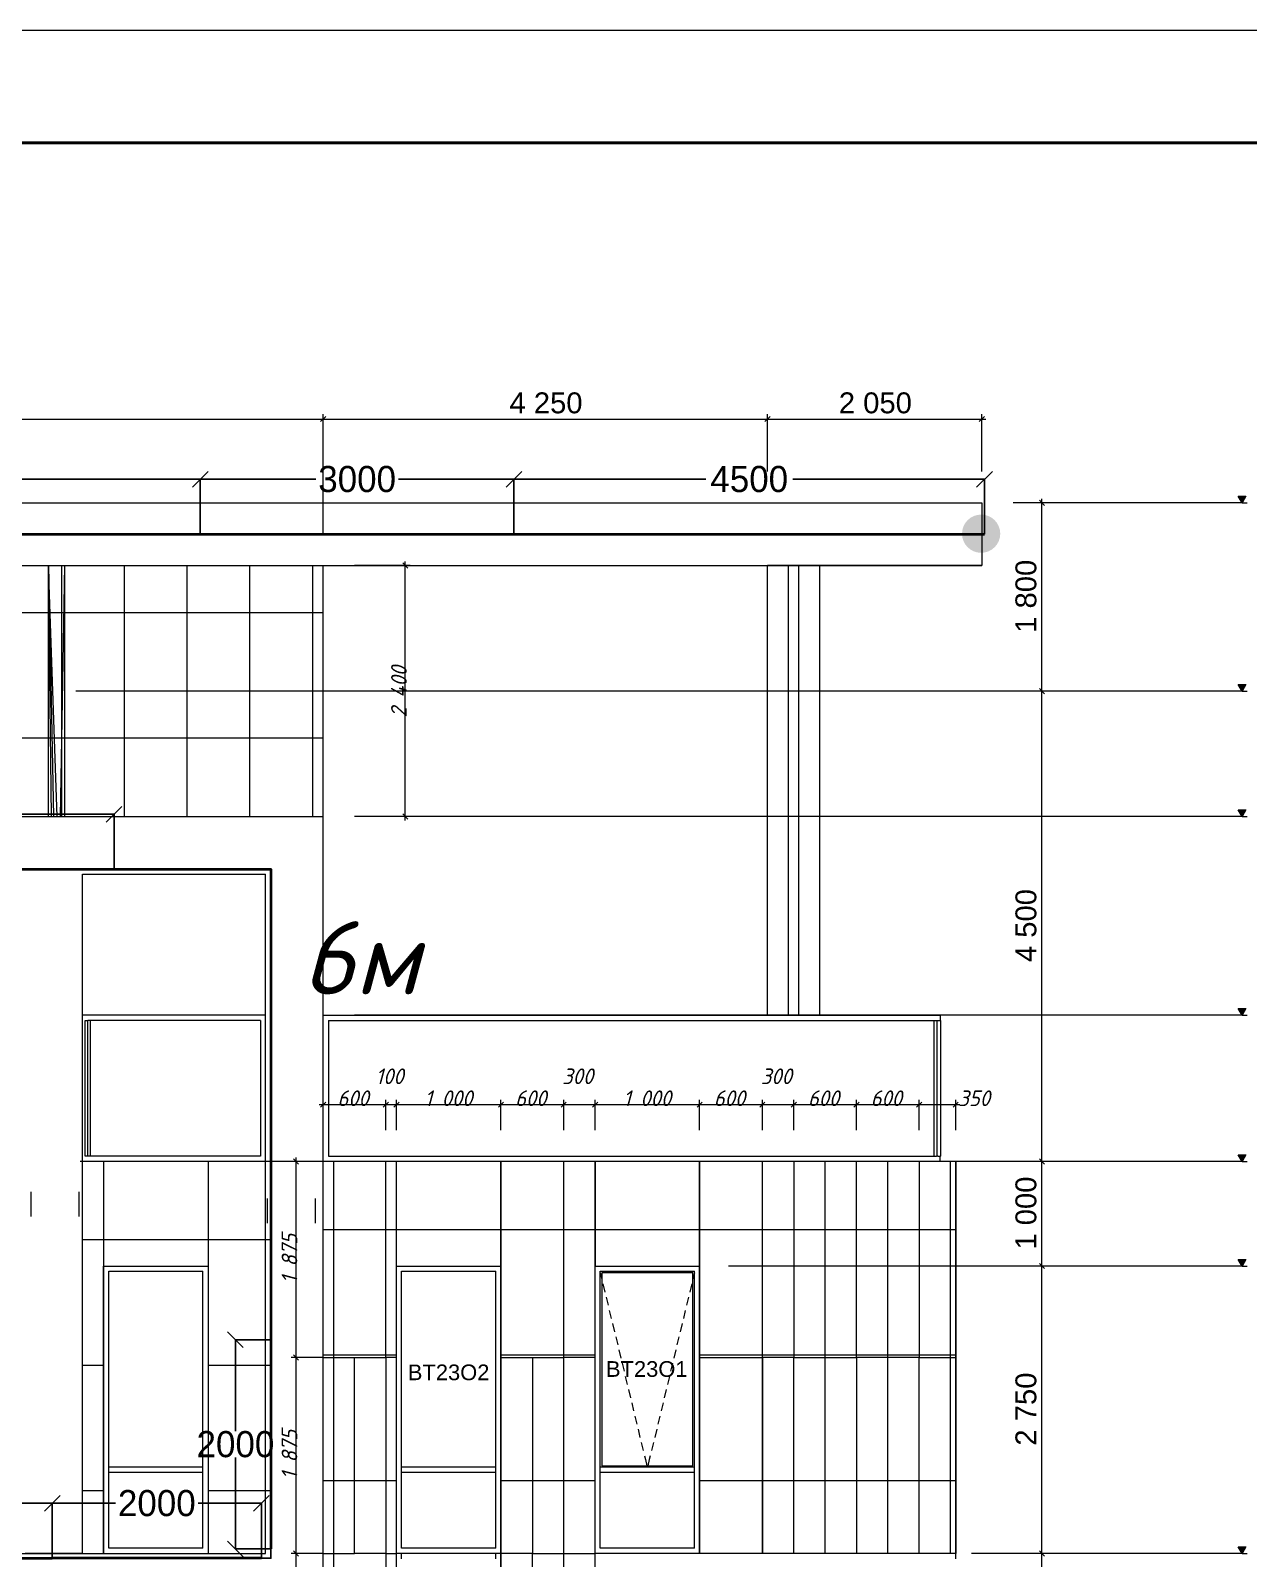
# Model space of a CAD drawing. Header units: millimetres. Extents: x 1499747 to 4230374, y -28481 to 441852.
# Drawn here: x 2556031 to 2567678, y 321465 to 336080 of the extents above; entities that cross this region are included whole.
import ezdxf
from ezdxf.enums import TextEntityAlignment as Align
from ezdxf.xclip import XClip

# ---------------------------------------------------------------- set-up
doc = ezdxf.new("R2010")
doc.units = ezdxf.units.MM
doc.header["$MEASUREMENT"] = 0
doc.header["$XCLIPFRAME"] = 0
doc.layers.add('0_ANNOT_Dimensions', color=7, linetype='Continuous')
for name, color, linetype, lineweight in [('1 Фасад_42_Витражные окна_Ном._пера__1_Ном._пера__7', 7, 'Continuous', 18), ('1 Фасад_42_Витражные окна_Ном._пера__20_Ном._пера__1', 1, 'Continuous', 18), ('1 Фасад_42_Витражные окна_Ном._пера__92_Ном._пера__233', 233, 'Continuous', 18), ('1 Фасад_42_Выступы_Ном._пера__1_Ном._пера__7', 7, 'Continuous', 18), ('1 Фасад_42_Конструктив - Колонны_Ном._пера__8_Ном._пера__12', 12, 'Continuous', 18), ('1 Фасад_42_Конструктив - Стены Ненесущие Газоблок_Ном._пера__87_Ном._пера__251', 250, 'Continuous', 18), ('1 Фасад_42_Окна Archicad_Ном._пера__87_Ном._пера__251', 250, 'Continuous', 18), ('1 Фасад_42_Отделка керамика_Ном._пера__1_Ном._пера__7', 7, 'Continuous', 18), ('1 Фасад_42_Отделка керамика_Ном._пера__42_Ном._пера__8', 8, 'Continuous', 18), ('1 Фасад_42_Отделка керамика_Ном._пера__74_Ном._пера__255', 255, 'Continuous', 18), ('1 Фасад_42_Парапет_Ном._пера__20_Ном._пера__1', 1, 'Continuous', 18), ('1 Фасад_42_Размер - Общий_Ном._пера__1_Ном._пера__7', 7, 'Continuous', 18), ('1 Фасад_42_Сетка кладки_Ном._пера__102_Ном._пера__9', 9, 'Continuous', 18), ('1 Фасад_42_Сетка кладки_Ном._пера__1_Ном._пера__7', 7, 'Continuous', 18), ('1 Фасад_42_Сетка кладки_Ном._пера__20_Ном._пера__1', 1, 'Continuous', 18), ('1 Фасад_42_Сетка кладки_Ном._пера__5_Ном._пера__5', 5, 'Continuous', 18), ('1 Фасад_42_Сетка кладки_Ном._пера__62_Ном._пера__253', 252, 'Continuous', 18), ('Кабель 2x4mm', 200, 'Continuous', 30), ('Кабель 2х6 mm', 150, 'Continuous', 30)]:
    doc.layers.add(name, color=color, linetype=linetype, lineweight=lineweight)
doc.styles.add('СГЕНЕРИР_СТИЛЬ_1', font='')
doc.styles.add('СГЕНЕРИР_СТИЛЬ_2', font='arial.ttf')
doc.styles.add('СПДС', font='isocpeur.ttf', dxfattribs={"width": 0.9})
doc.styles.add('Текст', font='isocpeui.ttf')
doc.styles.get('СГЕНЕРИР_СТИЛЬ_1').set_extended_font_data('GOST Common', italic=True)
doc.dimstyles.get("Standard").update_dxf_attribs({"dimtxt": 0.18, "dimasz": 0.18, "dimexe": 0.18, "dimexo": 0.0625, "dimgap": 0.09, "dimtad": 0, "dimtih": 1, "dimtoh": 1, "dimdec": 4, "dimzin": 0, "dimdsep": 46, "dimtxsty": 'Standard', "dimcen": 0.09, "dimadec": 0, "dimazin": 0, "dimtfac": 1, "dimtdec": 4, "dimtofl": 0, "dimtmove": 0, "dimatfit": 3, "dimfxl": 1, "dimtolj": 1, "dimtzin": 0, "dimarcsym": 0})

# ---------------------------------------------------------------- blocks, each defined once
blk = doc.blocks.new('Чертеж_5_42', base_point=(1557140, 9891))
at = {"layer": '1 Фасад_42_Размер - Общий_Ном._пера__1_Ном._пера__7', "linetype": 'Continuous', "true_color": 0x939598}
for points in [[(1561430, 56541), (1561466, 56604), (1561393, 56604)], [(1561430, 54741), (1561466, 54804), (1561393, 54804)], [(1561430, 54741), (1561466, 54804), (1561393, 54804)], [(1561430, 53541), (1561466, 53604), (1561393, 53604)], [(1561430, 51641), (1561466, 51704), (1561393, 51704)], [(1561430, 50241), (1561466, 50304), (1561393, 50304)], [(1561430, 49241), (1561466, 49304), (1561393, 49304)], [(1561430, 46491), (1561466, 46554), (1561393, 46554)]]:
    blk.add_hatch(color=252, dxfattribs=at).paths.add_polyline_path(points)
at = {"layer": '1 Фасад_42_Витражные окна_Ном._пера__1_Ном._пера__7', "color": 252, "linetype": 'Continuous', "true_color": 0x939598}
for p, q in [((1550390, 51641), (1550340, 51641)), ((1550365, 51591), (1550390, 51591)), ((1550365, 50291), (1550365, 51591)), ((1552090, 51641), (1550390, 51641)), ((1550415, 51591), (1550390, 51591)), ((1550390, 50291), (1550390, 51591)), ((1550415, 50291), (1550415, 51591)), ((1552040, 51591), (1550415, 51591)), ((1552040, 51591), (1552040, 50291)), ((1552640, 51641), (1558269, 51641)), ((1552690, 51591), (1558269, 51591)), ((1552690, 51591), (1552690, 50291)), ((1558269, 51641), (1558540, 51641)), ((1558269, 51591), (1558540, 51591)), ((1558485, 50291), (1558485, 51591)), ((1558513, 50291), (1558513, 51591)), ((1558540, 51641), (1558540, 51591)), ((1558540, 51591), (1558548, 51591)), ((1558548, 50291), (1558548, 51591)), ((1550390, 50291), (1550365, 50291)), ((1550415, 50291), (1550390, 50291)), ((1552040, 50291), (1550415, 50291)), ((1552690, 50291), (1558269, 50291)), ((1558269, 50291), (1558505, 50291)), ((1558513, 50291), (1558505, 50291)), ((1558520, 50291), (1558513, 50291)), ((1558520, 50291), (1558540, 50291)), ((1558540, 50241), (1558540, 50291)), ((1558548, 50291), (1558540, 50291)), ((1555241, 50241), (1555241, 50241)), ((1550540, 48891), (1550540, 49241)), ((1550590, 49191), (1551040, 49191)), ((1550590, 48891), (1550590, 49191)), ((1551040, 49191), (1551490, 49191)), ((1551490, 48891), (1551490, 49191)), ((1553391, 49191), (1553841, 49191)), ((1553391, 48891), (1553391, 49191)), ((1553841, 49191), (1554291, 49191)), ((1554291, 48891), (1554291, 49191)), ((1555241, 49241), (1555241, 49241)), ((1555291, 49191), (1555741, 49191)), ((1555291, 48891), (1555291, 49191)), ((1556176, 49176), (1555306, 49176)), ((1555306, 49176), (1555306, 47331)), ((1555741, 49191), (1556191, 49191)), ((1556176, 47331), (1556176, 49176)), ((1556191, 48891), (1556191, 49191)), ((1550540, 47491), (1550540, 48891)), ((1550590, 47491), (1550590, 48891)), ((1551490, 47491), (1551490, 48891)), ((1553391, 47491), (1553391, 48891)), ((1554291, 47491), (1554291, 48891)), ((1555291, 47491), (1555291, 48891)), ((1556191, 47491), (1556191, 48891)), ((1553341, 47491), (1553341, 48366)), ((1550540, 47291), (1550540, 47491)), ((1550590, 47316), (1550590, 47491)), ((1551490, 47316), (1551490, 47491)), ((1553341, 47291), (1553341, 47491)), ((1553391, 47316), (1553391, 47491)), ((1554291, 47316), (1554291, 47491)), ((1555291, 47316), (1555291, 47491)), ((1556191, 47316), (1556191, 47491)), ((1550540, 46491), (1550540, 47291)), ((1551040, 47316), (1550590, 47316)), ((1550590, 47291), (1550590, 47316)), ((1550590, 47266), (1550590, 47291)), ((1551040, 47266), (1550590, 47266)), ((1550590, 46541), (1550590, 47266)), ((1551490, 47316), (1551040, 47316)), ((1551490, 47266), (1551040, 47266)), ((1551490, 47291), (1551490, 47316)), ((1551490, 47266), (1551490, 47291)), ((1551490, 46541), (1551490, 47266)), ((1553341, 46491), (1553341, 47291)), ((1553841, 47316), (1553391, 47316)), ((1553391, 47291), (1553391, 47316)), ((1553391, 47266), (1553391, 47291)), ((1553841, 47266), (1553391, 47266)), ((1553391, 46541), (1553391, 47266)), ((1554291, 47316), (1553841, 47316)), ((1554291, 47266), (1553841, 47266)), ((1554291, 47291), (1554291, 47316)), ((1554291, 47266), (1554291, 47291)), ((1554291, 46541), (1554291, 47266)), ((1555741, 47316), (1555291, 47316)), ((1555291, 47291), (1555291, 47316)), ((1555291, 47266), (1555291, 47291)), ((1555741, 47266), (1555291, 47266)), ((1555291, 46541), (1555291, 47266)), ((1555306, 47331), (1556176, 47331)), ((1556191, 47316), (1555741, 47316)), ((1556191, 47266), (1555741, 47266)), ((1556191, 47291), (1556191, 47316)), ((1556191, 47266), (1556191, 47291)), ((1556191, 46541), (1556191, 47266)), ((1551040, 46541), (1550590, 46541)), ((1551490, 46541), (1551040, 46541)), ((1553341, 46491), (1553341, 46491)), ((1553391, 46491), (1553341, 46491)), ((1553841, 46541), (1553391, 46541)), ((1553391, 46441), (1553391, 46491)), ((1553841, 46491), (1553391, 46491)), ((1554291, 46541), (1553841, 46541)), ((1554341, 46491), (1553841, 46491)), ((1554291, 46441), (1554291, 46491)), ((1555241, 45941), (1555241, 46491)), ((1556241, 46491), (1555241, 46491)), ((1555741, 46541), (1555291, 46541)), ((1556191, 46541), (1555741, 46541)), ((1557390, 46491), (1556241, 46491)), ((1558690, 46491), (1557390, 46491)), ((1558690, 46441), (1558690, 46491))]:
    blk.add_line(p, q, dxfattribs=at)
at = {"layer": '1 Фасад_42_Витражные окна_Ном._пера__20_Ном._пера__1', "color": 252, "linetype": 'Continuous', "true_color": 0x939598}
for p, q in [((1549844, 49952), (1549844, 49716)), ((1550306, 49716), (1550306, 49952)), ((1552106, 49888), (1552106, 49652)), ((1552568, 49652), (1552568, 49888))]:
    blk.add_line(p, q, dxfattribs=at)
at = {"layer": '1 Фасад_42_Витражные окна_Ном._пера__92_Ном._пера__233', "color": 252, "linetype": 'Continuous', "true_color": 0x939598}
for p, q in [((1555291, 49176), (1555304, 49119)), ((1556191, 49176), (1556177, 49119)), ((1555316, 49070), (1555335, 48992)), ((1556165, 49070), (1556146, 48992)), ((1555347, 48944), (1555365, 48866)), ((1555377, 48817), (1555396, 48739)), ((1556104, 48817), (1556085, 48739)), ((1556135, 48944), (1556116, 48866)), ((1555408, 48691), (1555426, 48613)), ((1556074, 48691), (1556055, 48613)), ((1555438, 48564), (1555457, 48487)), ((1556043, 48564), (1556024, 48487)), ((1555469, 48438), (1555487, 48360)), ((1556013, 48438), (1555994, 48360)), ((1555499, 48312), (1555518, 48234)), ((1555982, 48312), (1555963, 48234)), ((1555530, 48185), (1555548, 48108)), ((1555952, 48185), (1555933, 48108)), ((1555560, 48059), (1555579, 47981)), ((1555921, 48059), (1555902, 47981)), ((1555591, 47933), (1555609, 47855)), ((1555621, 47806), (1555640, 47728)), ((1555860, 47806), (1555841, 47728)), ((1555891, 47933), (1555872, 47855)), ((1555652, 47680), (1555670, 47602)), ((1555830, 47680), (1555811, 47602)), ((1555682, 47553), (1555701, 47476)), ((1555799, 47553), (1555780, 47476)), ((1555713, 47427), (1555722, 47389)), ((1555722, 47389), (1555736, 47331)), ((1555759, 47389), (1555745, 47331)), ((1555769, 47427), (1555759, 47389)), ((1555736, 47331), (1555739, 47316)), ((1555745, 47331), (1555742, 47316))]:
    blk.add_line(p, q, dxfattribs=at)
at = {"layer": '1 Фасад_42_Выступы_Ном._пера__1_Ном._пера__7', "color": 252, "linetype": 'Continuous', "true_color": 0x939598}
for p, q in [((1538690, 53541), (1552090, 53541)), ((1552090, 53541), (1552640, 53541)), ((1552640, 45941), (1552640, 53541)), ((1550340, 52991), (1552090, 52991)), ((1550340, 46496), (1550340, 52991)), ((1552090, 46491), (1552090, 52991)), ((1538690, 46491), (1552090, 46491)), ((1549790, 46496), (1550340, 46496))]:
    blk.add_line(p, q, dxfattribs=at)
at = {"layer": '1 Фасад_42_Конструктив - Колонны_Ном._пера__8_Ном._пера__12', "color": 252, "linetype": 'Continuous', "true_color": 0x939598}
for p, q in [((1556890, 51641), (1556890, 55941)), ((1556890, 55941), (1557090, 55941)), ((1557090, 51641), (1557090, 55941)), ((1557190, 51641), (1557190, 55941)), ((1557190, 55941), (1557390, 55941)), ((1557390, 51641), (1557390, 55941))]:
    blk.add_line(p, q, dxfattribs=at)
at = {"layer": '1 Фасад_42_Конструктив - Стены Ненесущие Газоблок_Ном._пера__87_Ном._пера__251', "color": 252, "linetype": 'Continuous', "true_color": 0x939598}
blk.add_line((1555241, 50081), (1555241, 50081), dxfattribs=at)
at = {"layer": '1 Фасад_42_Окна Archicad_Ном._пера__87_Ном._пера__251', "color": 252, "linetype": 'Continuous', "true_color": 0x939598}
blk.add_line((1555241, 49291), (1555241, 49291), dxfattribs=at)
at = {"layer": '1 Фасад_42_Отделка керамика_Ном._пера__1_Ном._пера__7', "color": 252, "linetype": 'Continuous', "true_color": 0x939598}
for p, q in [((1552640, 53541), (1552640, 55941)), ((1552090, 50241), (1550340, 50241)), ((1553240, 50241), (1552640, 50241)), ((1553240, 48366), (1553240, 50241)), ((1554341, 50241), (1554341, 49241)), ((1554941, 50241), (1554341, 50241)), ((1554941, 48366), (1554941, 50241)), ((1556241, 50241), (1556241, 49241)), ((1556841, 50241), (1556241, 50241)), ((1556841, 48366), (1556841, 50241)), ((1557141, 50241), (1557141, 48366)), ((1557741, 50241), (1557141, 50241)), ((1557741, 48366), (1557741, 50241)), ((1558341, 50241), (1558341, 48366)), ((1558690, 50241), (1558341, 50241)), ((1558690, 48366), (1558690, 50241)), ((1558690, 50241), (1558690, 46491)), ((1558690, 50241), (1558690, 50241)), ((1550540, 49241), (1551540, 49241)), ((1550540, 46491), (1550540, 49241)), ((1551540, 49241), (1551540, 46491)), ((1554341, 49241), (1554341, 48366)), ((1556241, 49241), (1556241, 48366)), ((1552640, 48366), (1553240, 48366)), ((1552940, 46491), (1552940, 48366)), ((1553240, 48366), (1553240, 46491)), ((1553341, 48366), (1553240, 48366)), ((1553341, 46491), (1553341, 48366)), ((1554341, 48366), (1554941, 48366)), ((1554641, 48366), (1554641, 46491)), ((1555241, 48366), (1554941, 48366)), ((1555241, 46491), (1555241, 48366)), ((1556241, 48366), (1556841, 48366)), ((1556841, 48366), (1556841, 46491)), ((1557141, 48366), (1556841, 48366)), ((1557141, 48366), (1557741, 48366)), ((1557141, 46491), (1557141, 48366)), ((1557741, 48366), (1557741, 46491)), ((1558341, 48366), (1557741, 48366)), ((1558341, 46491), (1558341, 48366)), ((1558341, 48366), (1558690, 48366)), ((1552640, 46491), (1552940, 46491)), ((1553240, 46491), (1553240, 43191)), ((1553240, 46491), (1553341, 46491)), ((1553341, 43191), (1553341, 46491)), ((1554341, 46491), (1554341, 43191)), ((1554641, 46491), (1554341, 46491)), ((1554641, 43191), (1554641, 46491)), ((1554641, 46491), (1555241, 46491))]:
    blk.add_line(p, q, dxfattribs=at)
at = {"layer": '1 Фасад_42_Отделка керамика_Ном._пера__42_Ном._пера__8', "color": 252, "linetype": 'Continuous', "true_color": 0x939598}
for p, q in [((1553341, 50241), (1553240, 50241)), ((1554341, 50241), (1553341, 50241)), ((1553341, 49241), (1553341, 50241)), ((1555241, 50241), (1554941, 50241)), ((1555241, 48366), (1555241, 50241)), ((1555241, 50241), (1555241, 49241)), ((1556241, 50241), (1555241, 50241)), ((1557141, 50241), (1556841, 50241)), ((1558341, 50241), (1557741, 50241)), ((1553341, 49241), (1554341, 49241)), ((1553341, 48366), (1553341, 49241)), ((1555241, 49241), (1556241, 49241)), ((1553341, 48366), (1553341, 48366)), ((1554341, 48366), (1554341, 46491)), ((1554341, 48366), (1554341, 48366)), ((1556241, 48366), (1556241, 46491)), ((1558690, 46491), (1558690, 48366)), ((1553240, 46491), (1552940, 46491))]:
    blk.add_line(p, q, dxfattribs=at)
at = {"layer": '1 Фасад_42_Отделка керамика_Ном._пера__74_Ном._пера__255', "color": 252, "linetype": 'Continuous', "true_color": 0x939598}
for p, q in [((1550041, 53541), (1550015, 55941)), ((1550015, 53541), (1550015, 55941)), ((1550097, 53541), (1550015, 55941)), ((1550015, 55941), (1550062, 53541)), ((1550165, 55941), (1550125, 53541)), ((1550165, 55941), (1550165, 53541))]:
    blk.add_line(p, q, dxfattribs=at)
at = {"layer": '1 Фасад_42_Парапет_Ном._пера__20_Ном._пера__1', "color": 252, "linetype": 'Continuous', "true_color": 0x939598}
for p, q in [((1547615, 56541), (1558940, 56541)), ((1558940, 56541), (1558940, 55941)), ((1547615, 55941), (1558940, 55941)), ((1558940, 55941), (1556890, 55941)), ((1558940, 55941), (1558940, 55941))]:
    blk.add_line(p, q, dxfattribs=at)
at = {"layer": '1 Фасад_42_Размер - Общий_Ном._пера__1_Ном._пера__7', "color": 252, "linetype": 'Continuous', "true_color": 0x939598}
for p, q in [((1538652, 57343), (1552640, 57343)), ((1552665, 57368), (1552615, 57318)), ((1552665, 57368), (1552615, 57318)), ((1552640, 56241), (1552640, 57390)), ((1552640, 56241), (1552640, 57390)), ((1552640, 57343), (1556890, 57343)), ((1556915, 57368), (1556865, 57318)), ((1556915, 57368), (1556865, 57318)), ((1556890, 56841), (1556890, 57390)), ((1556890, 57343), (1558940, 57343)), ((1556890, 57343), (1558940, 57343)), ((1558915, 57318), (1558965, 57368)), ((1558940, 56841), (1558940, 57390)), ((1558940, 57343), (1558978, 57343)), ((1559540, 56516), (1559490, 56566)), ((1559515, 56541), (1559515, 56579)), ((1561430, 56541), (1561393, 56604)), ((1561393, 56604), (1561466, 56604)), ((1561466, 56604), (1561430, 56541)), ((1561430, 56541), (1559240, 56541)), ((1559562, 56541), (1559240, 56541)), ((1559515, 54741), (1559515, 56541)), ((1561430, 56541), (1561477, 56541)), ((1553426, 55941), (1553426, 55979)), ((1553473, 55941), (1552940, 55941)), ((1553451, 55916), (1553401, 55966)), ((1553426, 53541), (1553426, 55941)), ((1561430, 54741), (1550275, 54741)), ((1559562, 54741), (1550275, 54741)), ((1559562, 54741), (1550275, 54741)), ((1559562, 54741), (1550275, 54741)), ((1561430, 54741), (1550315, 54741)), ((1559490, 54766), (1559540, 54716)), ((1559490, 54766), (1559540, 54716)), ((1559490, 54766), (1559540, 54716)), ((1559515, 50241), (1559515, 54741)), ((1561430, 54741), (1561393, 54804)), ((1561393, 54804), (1561466, 54804)), ((1561430, 54741), (1561393, 54804)), ((1561393, 54804), (1561466, 54804)), ((1561466, 54804), (1561430, 54741)), ((1561466, 54804), (1561430, 54741)), ((1561430, 54741), (1561477, 54741)), ((1561430, 54741), (1561477, 54741)), ((1561430, 53541), (1552940, 53541)), ((1553473, 53541), (1552940, 53541)), ((1553401, 53566), (1553451, 53516)), ((1553426, 53504), (1553426, 53541)), ((1561430, 53541), (1561393, 53604)), ((1561393, 53604), (1561466, 53604)), ((1561466, 53604), (1561430, 53541)), ((1561430, 53541), (1561477, 53541)), ((1561430, 51641), (1552940, 51641)), ((1561430, 51641), (1561393, 51704)), ((1561393, 51704), (1561466, 51704)), ((1561466, 51704), (1561430, 51641)), ((1561430, 51641), (1561477, 51641)), ((1561430, 50241), (1561393, 50304)), ((1561393, 50304), (1561466, 50304)), ((1561466, 50304), (1561430, 50241)), ((1561430, 50241), (1550315, 50241)), ((1559562, 50241), (1550315, 50241)), ((1559562, 50241), (1550315, 50241)), ((1559490, 50266), (1559540, 50216)), ((1559490, 50266), (1559540, 50216)), ((1559515, 49241), (1559515, 50241)), ((1561430, 50241), (1561477, 50241)), ((1559490, 49266), (1559540, 49216)), ((1559490, 49266), (1559540, 49216)), ((1561430, 49241), (1561393, 49304)), ((1561393, 49304), (1561466, 49304)), ((1561466, 49304), (1561430, 49241)), ((1561430, 49241), (1556516, 49241)), ((1559562, 49241), (1556541, 49241)), ((1559562, 49241), (1556541, 49241)), ((1559515, 46491), (1559515, 49241)), ((1561430, 49241), (1561477, 49241)), ((1561430, 46491), (1558840, 46491)), ((1559562, 46491), (1558840, 46491)), ((1559562, 46491), (1558840, 46491)), ((1559490, 46516), (1559540, 46466)), ((1559490, 46516), (1559540, 46466)), ((1559515, 45941), (1559515, 46491)), ((1561430, 46491), (1561393, 46554)), ((1561393, 46554), (1561466, 46554)), ((1561466, 46554), (1561430, 46491)), ((1561430, 46491), (1561477, 46491))]:
    blk.add_line(p, q, dxfattribs=at)
at = {"layer": '1 Фасад_42_Сетка кладки_Ном._пера__102_Ном._пера__9', "color": 252, "linetype": 'Continuous', "true_color": 0x939598}
for p, q in [((1550140, 53541), (1550140, 55941)), ((1550740, 53541), (1550740, 55941)), ((1551340, 53541), (1551340, 55941)), ((1551940, 53541), (1551940, 55941)), ((1552540, 53541), (1552540, 55941)), ((1548003, 55491), (1552640, 55491)), ((1552640, 54291), (1548016, 54291))]:
    blk.add_line(p, q, dxfattribs=at)
at = {"layer": '1 Фасад_42_Сетка кладки_Ном._пера__1_Ном._пера__7', "color": 252, "linetype": 'Continuous', "true_color": 0x939598}
blk.add_line((1558691, 50241), (1558691, 46491), dxfattribs=at)
at = {"layer": '1 Фасад_42_Сетка кладки_Ном._пера__20_Ном._пера__1', "color": 252, "linetype": 'Continuous', "true_color": 0x939598}
for p, q in [((1552603, 50785), (1552640, 50785)), ((1552665, 50810), (1552615, 50760)), ((1552640, 50541), (1552640, 50832)), ((1552640, 50785), (1553240, 50785)), ((1553265, 50810), (1553215, 50760)), ((1553265, 50810), (1553215, 50760)), ((1553240, 50541), (1553240, 50832)), ((1553240, 50541), (1553240, 50832)), ((1553240, 50785), (1553341, 50785)), ((1553366, 50810), (1553316, 50760)), ((1553366, 50810), (1553316, 50760)), ((1553341, 50541), (1553341, 50832)), ((1553341, 50541), (1553341, 50832)), ((1553341, 50785), (1554341, 50785)), ((1554366, 50810), (1554316, 50760)), ((1554366, 50810), (1554316, 50760)), ((1554341, 50541), (1554341, 50832)), ((1554341, 50541), (1554341, 50832)), ((1554341, 50785), (1554941, 50785)), ((1554966, 50810), (1554916, 50760)), ((1554966, 50810), (1554916, 50760)), ((1554941, 50541), (1554941, 50832)), ((1554941, 50541), (1554941, 50832)), ((1554941, 50785), (1555241, 50785)), ((1555266, 50810), (1555216, 50760)), ((1555266, 50810), (1555216, 50760)), ((1555241, 50541), (1555241, 50832)), ((1555241, 50541), (1555241, 50832)), ((1555241, 50785), (1556241, 50785)), ((1556266, 50810), (1556216, 50760)), ((1556266, 50810), (1556216, 50760)), ((1556241, 50541), (1556241, 50832)), ((1556241, 50541), (1556241, 50832)), ((1556241, 50785), (1556841, 50785)), ((1556866, 50810), (1556816, 50760)), ((1556866, 50810), (1556816, 50760)), ((1556841, 50541), (1556841, 50832)), ((1556841, 50541), (1556841, 50832)), ((1556841, 50785), (1557141, 50785)), ((1557166, 50810), (1557116, 50760)), ((1557166, 50810), (1557116, 50760)), ((1557141, 50541), (1557141, 50832)), ((1557141, 50541), (1557141, 50832)), ((1557141, 50785), (1557741, 50785)), ((1557766, 50810), (1557716, 50760)), ((1557766, 50810), (1557716, 50760)), ((1557741, 50541), (1557741, 50832)), ((1557741, 50541), (1557741, 50832)), ((1557741, 50785), (1558341, 50785)), ((1558366, 50810), (1558316, 50760)), ((1558366, 50810), (1558316, 50760)), ((1558341, 50541), (1558341, 50832)), ((1558341, 50541), (1558341, 50832)), ((1558341, 50785), (1558690, 50785)), ((1558665, 50760), (1558715, 50810)), ((1558690, 50541), (1558690, 50832)), ((1558690, 50785), (1558728, 50785))]:
    blk.add_line(p, q, dxfattribs=at)
at = {"layer": '1 Фасад_42_Сетка кладки_Ном._пера__5_Ном._пера__5', "color": 252, "linetype": 'Continuous', "true_color": 0x939598}
for p, q in [((1552381, 50241), (1552381, 50279)), ((1552940, 50241), (1552334, 50241)), ((1552406, 50216), (1552356, 50266)), ((1552381, 48366), (1552381, 50241)), ((1552356, 48391), (1552406, 48341)), ((1552356, 48391), (1552406, 48341)), ((1552640, 48366), (1552334, 48366)), ((1552640, 48366), (1552334, 48366)), ((1552381, 46491), (1552381, 48366)), ((1552640, 46491), (1552334, 46491)), ((1552640, 46491), (1552334, 46491)), ((1552356, 46516), (1552406, 46466)), ((1552356, 46516), (1552406, 46466)), ((1552381, 43191), (1552381, 46491))]:
    blk.add_line(p, q, dxfattribs=at)
at = {"layer": '1 Фасад_42_Сетка кладки_Ном._пера__62_Ном._пера__253', "color": 252, "linetype": 'Continuous', "true_color": 0x939598, "flags": 128}
for points in [[(1552140, 53037), (1552140, 46491)], [(1550540, 50241), (1550540, 46491)], [(1551540, 50241), (1551540, 46491)], [(1552741, 19591), (1552741, 50241)], [(1553341, 19591), (1553341, 50241)], [(1554341, 19591), (1554341, 50241)], [(1554941, 19591), (1554941, 50241)], [(1555241, 19591), (1555241, 50241)], [(1556241, 46491), (1556241, 50241)], [(1556841, 46491), (1556841, 50241)], [(1557441, 46491), (1557441, 50241)], [(1558041, 46491), (1558041, 50241)], [(1558641, 46491), (1558641, 50241)], [(1552640, 49591), (1558690, 49591)], [(1552140, 49491), (1550340, 49491)], [(1552640, 48391), (1553341, 48391)], [(1554341, 48391), (1555241, 48391)], [(1556241, 48391), (1558690, 48391)], [(1550540, 48291), (1550340, 48291)], [(1552140, 48291), (1551540, 48291)], [(1550541, 47091), (1550340, 47091)], [(1552140, 47091), (1551540, 47091)], [(1552640, 47191), (1553341, 47191)], [(1554341, 47191), (1555241, 47191)], [(1556241, 47191), (1558690, 47191)]]:
    blk.add_lwpolyline(points, dxfattribs=at)
at = {"layer": '1 Фасад_42_Витражные окна_Ном._пера__20_Ном._пера__1', "color": 252, "linetype": 'Continuous', "true_color": 0x939598, "char_height": 150, "attachment_point": 4, "style": 'СГЕНЕРИР_СТИЛЬ_2'}
for s, insert in [('\\A1;{\\pql;\\fArial|b0|i0|c204|p0;\\W1.000000;ВТ23О2}', (1553450, 48223)), ('\\A1;{\\pql;\\fArial|b0|i0|c204|p0;\\W1.000000;ВТ23О1}', (1555345, 48255))]:
    blk.add_mtext(s, dxfattribs=dict(at, insert=insert))
at = {"layer": '1 Фасад_42_Размер - Общий_Ном._пера__1_Ном._пера__7', "color": 252, "linetype": 'Continuous', "true_color": 0x939598, "char_height": 200, "attachment_point": 7, "style": 'СГЕНЕРИР_СТИЛЬ_2'}
for s, insert in [('\\A1;{\\pql;\\fArial|b0|i0|c204|p0;\\W1.000000;4\xa0250}', (1554422, 57395)), ('\\A1;{\\pql;\\fArial|b0|i0|c204|p0;\\W1.000000;2\xa0050}', (1557572, 57395))]:
    blk.add_mtext(s, dxfattribs=dict(at, insert=insert))
at = {"layer": '1 Фасад_42_Размер - Общий_Ном._пера__1_Ном._пера__7', "color": 252, "linetype": 'Continuous', "true_color": 0x939598, "attachment_point": 7, "rotation": 90}
for s, insert, char_height, style in [('\\A1;{\\pql;\\fArial|b0|i0|c204|p0;\\W1.000000;1\xa0800}', (1559464, 55298), 200, 'СГЕНЕРИР_СТИЛЬ_2'), ('\\A1;{\\pql;\\fGOST Common|b0|i1|c204|p0;\\W1.000000;2\xa0400}', (1553440, 54488), 150, 'СГЕНЕРИР_СТИЛЬ_1'), ('\\A1;{\\pql;\\fArial|b0|i0|c204|p0;\\W1.000000;4\xa0500}', (1559464, 52148), 200, 'СГЕНЕРИР_СТИЛЬ_2'), ('\\A1;{\\pql;\\fArial|b0|i0|c204|p0;\\W1.000000;1\xa0000}', (1559464, 49398), 200, 'СГЕНЕРИР_СТИЛЬ_2'), ('\\A1;{\\pql;\\fArial|b0|i0|c204|p0;\\W1.000000;2\xa0750}', (1559464, 47523), 200, 'СГЕНЕРИР_СТИЛЬ_2')]:
    blk.add_mtext(s, dxfattribs=dict(at, insert=insert, char_height=char_height, style=style))
at = {"layer": '1 Фасад_42_Сетка кладки_Ном._пера__20_Ном._пера__1', "color": 252, "linetype": 'Continuous', "true_color": 0x939598, "char_height": 150, "attachment_point": 7, "style": 'СГЕНЕРИР_СТИЛЬ_1'}
for s, insert in [('\\A1;{\\pql;\\fGOST Common|b0|i1|c204|p0;\\W1.000000;100}', (1553142, 50981)), ('\\A1;{\\pql;\\fGOST Common|b0|i1|c204|p0;\\W1.000000;300}', (1554926, 50981)), ('\\A1;{\\pql;\\fGOST Common|b0|i1|c204|p0;\\W1.000000;300}', (1556826, 50981)), ('\\A1;{\\pql;\\fGOST Common|b0|i1|c204|p0;\\W1.000000;600}', (1552776, 50771)), ('\\A1;{\\pql;\\fGOST Common|b0|i1|c204|p0;\\W1.000000;1\xa0000}', (1553611, 50771)), ('\\A1;{\\pql;\\fGOST Common|b0|i1|c204|p0;\\W1.000000;600}', (1554476, 50771)), ('\\A1;{\\pql;\\fGOST Common|b0|i1|c204|p0;\\W1.000000;1\xa0000}', (1555511, 50771)), ('\\A1;{\\pql;\\fGOST Common|b0|i1|c204|p0;\\W1.000000;600}', (1556376, 50771)), ('\\A1;{\\pql;\\fGOST Common|b0|i1|c204|p0;\\W1.000000;600}', (1557276, 50771)), ('\\A1;{\\pql;\\fGOST Common|b0|i1|c204|p0;\\W1.000000;600}', (1557876, 50771)), ('\\A1;{\\pql;\\fGOST Common|b0|i1|c204|p0;\\W1.000000;350}', (1558715, 50771))]:
    blk.add_mtext(s, dxfattribs=dict(at, insert=insert))
at = {"layer": '1 Фасад_42_Сетка кладки_Ном._пера__5_Ном._пера__5', "color": 252, "linetype": 'Continuous', "true_color": 0x939598, "char_height": 150, "attachment_point": 7, "rotation": 90, "style": 'СГЕНЕРИР_СТИЛЬ_1'}
for insert in [(1552393, 49074), (1552393, 47199)]:
    blk.add_mtext('\\A1;{\\pql;\\fGOST Common|b0|i1|c204|p0;\\W1.000000;1\xa0875}', dxfattribs=dict(at, insert=insert))
blk = doc.blocks.new('_Oblique')
at = {"color": 0, "linetype": 'ByBlock', "lineweight": -2}
blk.add_line((-0.5, -0.5), (0.5, 0.5), dxfattribs=at)
blk = doc.blocks.new('*D207')
at = {"layer": '0_ANNOT_Dimensions', "color": 0, "lineweight": -2, "transparency": 16777216}
for p, q in [((2551654, 331263), (2551654, 331789)), ((2551654, 331789), (2554258, 331789)), ((2557654, 331789), (2555050, 331789)), ((2557654, 331263), (2557654, 331789))]:
    blk.add_line(p, q, dxfattribs=at)
at = {"layer": 'Defpoints', "color": 0, "lineweight": 30, "transparency": 16777216}
for p in [(2557654, 331789), (2551654, 331263), (2557654, 331263)]:
    blk.add_point(p, dxfattribs=at)
at = {"layer": '0_ANNOT_Dimensions', "color": 0, "lineweight": -2, "transparency": 16777216, "xscale": 150, "yscale": 150, "zscale": 150, "rotation": 180}
blk.add_blockref('_Oblique', (2551654, 331789), dxfattribs=at)
at = {"layer": '0_ANNOT_Dimensions', "color": 0, "lineweight": -2, "transparency": 16777216, "xscale": 150, "yscale": 150, "zscale": 150}
blk.add_blockref('_Oblique', (2557654, 331789), dxfattribs=at)
at = {"layer": '0_ANNOT_Dimensions', "color": 0, "lineweight": 25, "transparency": 16777216, "insert": (2554654, 331789), "char_height": 250, "attachment_point": 5}
blk.add_mtext('\\A1;6000', dxfattribs=at)
blk = doc.blocks.new('*D208')
at = {"layer": '0_ANNOT_Dimensions', "color": 0, "lineweight": -2, "transparency": 16777216}
for p, q in [((2557654, 331263), (2557654, 331789)), ((2557654, 331789), (2558758, 331789)), ((2560654, 331789), (2559550, 331789)), ((2560654, 331263), (2560654, 331789))]:
    blk.add_line(p, q, dxfattribs=at)
at = {"layer": 'Defpoints', "color": 0, "lineweight": 30, "transparency": 16777216}
for p in [(2560654, 331789), (2557654, 331263), (2560654, 331263)]:
    blk.add_point(p, dxfattribs=at)
at = {"layer": '0_ANNOT_Dimensions', "color": 0, "lineweight": -2, "transparency": 16777216, "xscale": 150, "yscale": 150, "zscale": 150, "rotation": 180}
blk.add_blockref('_Oblique', (2557654, 331789), dxfattribs=at)
at = {"layer": '0_ANNOT_Dimensions', "color": 0, "lineweight": -2, "transparency": 16777216, "xscale": 150, "yscale": 150, "zscale": 150}
blk.add_blockref('_Oblique', (2560654, 331789), dxfattribs=at)
at = {"layer": '0_ANNOT_Dimensions', "color": 0, "lineweight": 25, "transparency": 16777216, "insert": (2559154, 331789), "char_height": 250, "attachment_point": 5}
blk.add_mtext('\\A1;3000', dxfattribs=at)
blk = doc.blocks.new('*D209')
at = {"layer": '0_ANNOT_Dimensions', "color": 0, "lineweight": -2, "transparency": 16777216}
for p, q in [((2560654, 331263), (2560654, 331789)), ((2560654, 331789), (2562488, 331789)), ((2565154, 331789), (2563321, 331789)), ((2565154, 331263), (2565154, 331789))]:
    blk.add_line(p, q, dxfattribs=at)
at = {"layer": 'Defpoints', "color": 0, "lineweight": 30, "transparency": 16777216}
for p in [(2565154, 331789), (2560654, 331263), (2565154, 331263)]:
    blk.add_point(p, dxfattribs=at)
at = {"layer": '0_ANNOT_Dimensions', "color": 0, "lineweight": -2, "transparency": 16777216, "xscale": 150, "yscale": 150, "zscale": 150, "rotation": 180}
blk.add_blockref('_Oblique', (2560654, 331789), dxfattribs=at)
at = {"layer": '0_ANNOT_Dimensions', "color": 0, "lineweight": -2, "transparency": 16777216, "xscale": 150, "yscale": 150, "zscale": 150}
blk.add_blockref('_Oblique', (2565154, 331789), dxfattribs=at)
at = {"layer": '0_ANNOT_Dimensions', "color": 0, "lineweight": 25, "transparency": 16777216, "insert": (2562904, 331789), "char_height": 250, "attachment_point": 5}
blk.add_mtext('\\A1;4500', dxfattribs=at)
blk = doc.blocks.new('*D225')
at = {"layer": '0_ANNOT_Dimensions', "color": 0, "lineweight": -2, "transparency": 16777216}
for p, q in [((2550829, 328058), (2550829, 328584)), ((2550829, 328584), (2553433, 328584)), ((2556829, 328584), (2554225, 328584)), ((2556829, 328058), (2556829, 328584))]:
    blk.add_line(p, q, dxfattribs=at)
at = {"layer": 'Defpoints', "color": 0, "lineweight": 30, "transparency": 16777216}
for p in [(2556829, 328584), (2550829, 328058), (2556829, 328058)]:
    blk.add_point(p, dxfattribs=at)
at = {"layer": '0_ANNOT_Dimensions', "color": 0, "lineweight": -2, "transparency": 16777216, "xscale": 150, "yscale": 150, "zscale": 150, "rotation": 180}
blk.add_blockref('_Oblique', (2550829, 328584), dxfattribs=at)
at = {"layer": '0_ANNOT_Dimensions', "color": 0, "lineweight": -2, "transparency": 16777216, "xscale": 150, "yscale": 150, "zscale": 150}
blk.add_blockref('_Oblique', (2556829, 328584), dxfattribs=at)
at = {"layer": '0_ANNOT_Dimensions', "color": 0, "lineweight": 25, "transparency": 16777216, "insert": (2553829, 328584), "char_height": 250, "attachment_point": 5}
blk.add_mtext('\\A1;6000', dxfattribs=at)
blk = doc.blocks.new('*D235')
at = {"layer": '0_ANNOT_Dimensions', "color": 0, "lineweight": -2, "transparency": 16777216}
for p, q in [((2558329, 323558), (2557990, 323558)), ((2557990, 323558), (2557990, 322683)), ((2557990, 321557), (2557990, 322432)), ((2558329, 321557), (2557990, 321557))]:
    blk.add_line(p, q, dxfattribs=at)
at = {"layer": 'Defpoints', "color": 0, "lineweight": 30, "transparency": 16777216}
for p in [(2558329, 323558), (2557990, 321557), (2558329, 321557)]:
    blk.add_point(p, dxfattribs=at)
at = {"layer": '0_ANNOT_Dimensions', "color": 0, "lineweight": -2, "transparency": 16777216, "xscale": 150, "yscale": 150, "zscale": 150}
for p, rotation in [((2557990, 323558), 90), ((2557990, 321557), 270)]:
    blk.add_blockref('_Oblique', p, dxfattribs=dict(at, rotation=rotation))
at = {"layer": '0_ANNOT_Dimensions', "color": 0, "lineweight": 25, "transparency": 16777216, "insert": (2557990, 322557), "char_height": 250, "attachment_point": 5}
blk.add_mtext('\\A1;2000', dxfattribs=at)
blk = doc.blocks.new('*D227')
at = {"layer": '0_ANNOT_Dimensions', "color": 0, "lineweight": -2, "transparency": 16777216}
for p, q in [((2550238, 321467), (2550238, 321994)), ((2550238, 321993), (2552842, 321993)), ((2556238, 321993), (2553634, 321993)), ((2556238, 321467), (2556238, 321994))]:
    blk.add_line(p, q, dxfattribs=at)
at = {"layer": 'Defpoints', "color": 0, "lineweight": 30, "transparency": 16777216}
for p in [(2556238, 321993), (2550238, 321467), (2556238, 321467)]:
    blk.add_point(p, dxfattribs=at)
at = {"layer": '0_ANNOT_Dimensions', "color": 0, "lineweight": -2, "transparency": 16777216, "xscale": 150, "yscale": 150, "zscale": 150, "rotation": 180}
blk.add_blockref('_Oblique', (2550238, 321993), dxfattribs=at)
at = {"layer": '0_ANNOT_Dimensions', "color": 0, "lineweight": -2, "transparency": 16777216, "xscale": 150, "yscale": 150, "zscale": 150}
blk.add_blockref('_Oblique', (2556238, 321993), dxfattribs=at)
at = {"layer": '0_ANNOT_Dimensions', "color": 0, "lineweight": 25, "transparency": 16777216, "insert": (2553238, 321993), "char_height": 250, "attachment_point": 5}
blk.add_mtext('\\A1;6000', dxfattribs=at)
blk = doc.blocks.new('*D228')
at = {"layer": '0_ANNOT_Dimensions', "color": 0, "lineweight": -2, "transparency": 16777216}
for p, q in [((2556238, 321467), (2556238, 321994)), ((2556238, 321993), (2556842, 321993)), ((2558238, 321993), (2557634, 321993)), ((2558238, 321467), (2558238, 321994))]:
    blk.add_line(p, q, dxfattribs=at)
at = {"layer": 'Defpoints', "color": 0, "lineweight": 30, "transparency": 16777216}
for p in [(2558238, 321993), (2556238, 321467), (2558238, 321467)]:
    blk.add_point(p, dxfattribs=at)
at = {"layer": '0_ANNOT_Dimensions', "color": 0, "lineweight": -2, "transparency": 16777216, "xscale": 150, "yscale": 150, "zscale": 150, "rotation": 180}
blk.add_blockref('_Oblique', (2556238, 321993), dxfattribs=at)
at = {"layer": '0_ANNOT_Dimensions', "color": 0, "lineweight": -2, "transparency": 16777216, "xscale": 150, "yscale": 150, "zscale": 150}
blk.add_blockref('_Oblique', (2558238, 321993), dxfattribs=at)
at = {"layer": '0_ANNOT_Dimensions', "color": 0, "lineweight": 25, "transparency": 16777216, "insert": (2557238, 321993), "char_height": 250, "attachment_point": 5}
blk.add_mtext('\\A1;2000', dxfattribs=at)
blk = doc.blocks.new('*U32')
at = {"lineweight": 0}
blk.add_lwpolyline([(-415, -5), (5, -5), (5, 292), (-415, 292)], close=True, dxfattribs=at)
at = {"color": 0, "linetype": 'Continuous', "lineweight": 50}
blk.add_lwpolyline([(-395, 287), (0, 287), (0, 0), (-395, 0)], close=True, dxfattribs=at)
at = {"style": 'СПДС'}
for tag, p in [('ШИФР_ПРОЕКТА_ЛИСТ2', (-65, 7.5)), ('ЛИСТ_второй', (-5, 5))]:
    blk.add_attdef(tag, text='', height=2.5, dxfattribs=at).set_placement(p, align=Align.MIDDLE_CENTER)

msp = doc.modelspace()

# ---------------------------------------------------------------- block references
at = {"layer": 'Кабель 2х6 mm', "lineweight": 35}
ref = msp.add_blockref('Чертеж_5_42', (2563328.67685, 284912.32313), dxfattribs=at)
XClip(ref).set_block_clipping_path([(1496000, -1299.0576434789), (1580000, 60181.6414690267)])

# ---------------------------------------------------------------- next in the draw order: hatches: boundary and pattern name
at = {"layer": 'Кабель 2x4mm', "lineweight": 30, "true_color": 0xcd2027}
h = msp.add_hatch(color=242, dxfattribs=at)
h.dxf.hatch_style = 1
edge = h.paths.add_edge_path()
edge.add_arc((2565121.86529, 331267.58877), 182.88557, 0, 360)

# ---------------------------------------------------------------- next in the draw order: linework, layer by layer
at = {"layer": 'Кабель 2х6 mm', "color": 219, "lineweight": 40, "true_color": 0x642165}
for points in [[(2551654.391, 331262.65516), (2557654.391, 331262.65516)], [(2560654.391, 331262.65516), (2565154.391, 331262.65516)]]:
    msp.add_lwpolyline(points, dxfattribs=at)
at = {"layer": 'Кабель 2х6 mm', "color": 215, "lineweight": 40, "true_color": 0xa953a0}
msp.add_lwpolyline([(2557654.391, 331262.65516), (2560654.391, 331262.65516)], dxfattribs=at)
at = {"layer": 'Кабель 2х6 mm', "color": 252, "lineweight": 20, "true_color": 0x939598}
msp.add_lwpolyline([(2544828.69387, 328057.7295), (2558328.58472, 328057.7295)], dxfattribs=at)
at = {"layer": 'Кабель 2х6 mm', "color": 11, "lineweight": 40, "true_color": 0xf27172}
for points in [[(2550828.69387, 328057.7295), (2556828.69387, 328057.7295)], [(2558328.58472, 323557.62035), (2558328.58472, 321557.22035)]]:
    msp.add_lwpolyline(points, dxfattribs=at)
at = {"layer": 'Кабель 2х6 mm', "color": 244, "lineweight": 40, "true_color": 0x991b1e}
msp.add_lwpolyline([(2556828.69387, 328057.7295), (2558328.58472, 328057.7295), (2558328.58472, 323557.62035)], dxfattribs=at)
at = {"layer": 'Кабель 2х6 mm', "lineweight": 30}
msp.add_lwpolyline([(2558328.58472, 328057.7295), (2558328.58472, 323557.62035)], dxfattribs=at)
at = {"layer": 'Кабель 2х6 mm', "color": 9, "lineweight": 25, "true_color": 0xc7c8ca}
msp.add_lwpolyline([(2544828.69387, 321512.32313), (2544828.69387, 321466.91676), (2558328.58472, 321466.91676), (2558328.58472, 321557.22035)], dxfattribs=at)
at = {"layer": 'Кабель 2х6 mm', "color": 31, "lineweight": 40, "true_color": 0xfecc66}
msp.add_lwpolyline([(2550237.88113, 321466.91676), (2556237.88113, 321466.91676)], dxfattribs=at)
at = {"layer": 'Кабель 2х6 mm', "color": 32, "lineweight": 40, "true_color": 0xcd6928}
msp.add_lwpolyline([(2558238.28113, 321466.91676), (2556237.88113, 321466.91676)], dxfattribs=at)

# ---------------------------------------------------------------- next in the draw order: block references
at = {"lineweight": 0, "xscale": 215.0767254341117, "yscale": 215.0767254341117, "zscale": 215.0767254341117}
msp.add_blockref('*U32', (2586250.72945, 273277.9428), dxfattribs=at)

# ---------------------------------------------------------------- next in the draw order: texts
at = {"color": 18, "lineweight": 50, "true_color": 0x000000, "insert": (2558622.25418, 327561.48186), "char_height": 700, "width": 12874.2351114, "attachment_point": 1, "style": 'Текст'}
msp.add_mtext('6м', dxfattribs=at)

# ---------------------------------------------------------------- next in the draw order: dimensions: what is measured, and where the dimension line sits
at = {"layer": '0_ANNOT_Dimensions', "lineweight": 25}
for base, p1, p2, picture, middle in [((2557654.391, 331789.22633), (2551654.391, 331262.65516), (2557654.391, 331262.65516), '*D207', (2554654.391, 331789.22633)), ((2560654.391, 331789.22633), (2557654.391, 331262.65516), (2560654.391, 331262.65516), '*D208', (2559154.391, 331789.22633)), ((2565154.391, 331789.22633), (2560654.391, 331262.65516), (2565154.391, 331262.65516), '*D209', (2562904.391, 331789.22633)), ((2556828.69387, 328584.30067), (2550828.69387, 328057.7295), (2556828.69387, 328057.7295), '*D225', (2553828.69387, 328584.30067)), ((2556237.88113, 321993.48793), (2550237.88113, 321466.91676), (2556237.88113, 321466.91676), '*D227', (2553237.88113, 321993.48793)), ((2558238.28113, 321993.48793), (2556237.88113, 321466.91676), (2558238.28113, 321466.91676), '*D228', (2557238.08113, 321993.48793))]:
    dim = msp.add_linear_dim(base=base, p1=p1, p2=p2, dimstyle='Standard', override={"dimtxt": 250, "dimasz": 150, "dimdec": 0, "dimblk1": 'Oblique', "dimblk2": 'Oblique', "dimsah": 1}, dxfattribs=at)
    dim.commit()
    dim.dimension.update_dxf_attribs({"geometry": picture, "text_midpoint": middle})
dim = msp.add_linear_dim(base=(2557990.15678, 321557.22035), p1=(2558328.58472, 323557.62035), p2=(2558328.58472, 321557.22035), angle=90, dimstyle='Standard', override={"dimtxt": 250, "dimasz": 150, "dimdec": 0, "dimblk1": 'Oblique', "dimblk2": 'Oblique', "dimsah": 1}, dxfattribs=at)
dim.commit()
dim.dimension.update_dxf_attribs({"geometry": '*D235', "text_midpoint": (2557990.15678, 322557.42035)})

doc.saveas('drawing.dxf')
